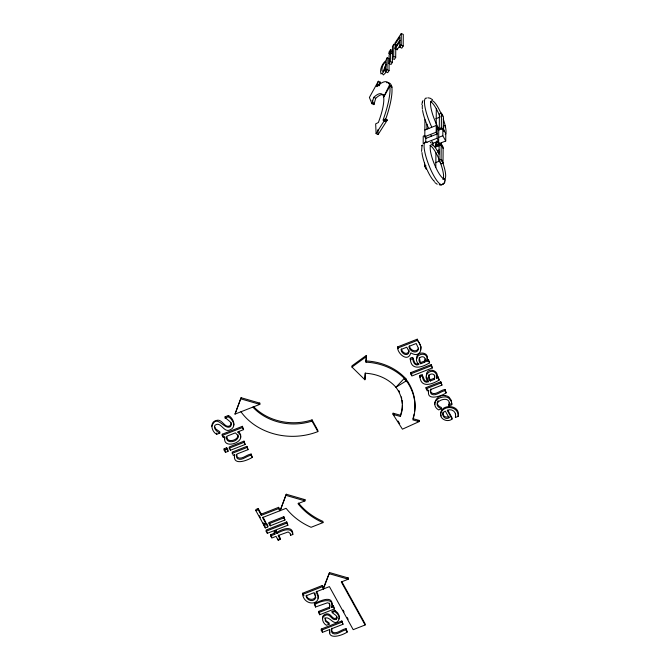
<?xml version="1.0" encoding="UTF-8"?>
<svg xmlns="http://www.w3.org/2000/svg" width="670" height="670" viewBox="0 0 670 670"><rect width="100%" height="100%" fill="white"/><g stroke="black" fill="none" stroke-linecap="round" stroke-linejoin="round"><path stroke-width="1" d="M214.501 426.405L215.949 429.152L219.76 431.681L219.844 433.071L216.712 434.302L216.72 433.08M222.231 435.467L222.239 434.244L242.431 426.313L243.587 429.629L237.406 432.058C250.48 440.743 221.393 451.622 224.936 436.957L223.386 437.569L222.231 435.467L242.423 427.527L242.431 426.313M223.386 437.569L222.239 434.244M224.123 450.006L224.132 448.783L226.711 447.769L228.034 450.165L228.018 451.387L225.447 452.392L224.123 450.006L226.703 448.992L226.711 447.769M211.854 426.304C216.728 412.795 224.333 430.793 230.564 426.555C233.922 421.832 225.748 419.847 225.12 416.782L228.403 415.492C233.512 417.946 236.778 427.1 230.229 429.78C223.721 433.465 221.108 420.861 215.112 425.174L214.517 426.279C214.073 429.596 217.289 431.815 219.844 433.071M225.204 418.155L225.12 416.782M225.447 452.392L225.455 451.178L224.132 448.783M233.579 425.408L233.864 424.252L232.942 421.581L230.798 418.675L228.386 416.715L228.403 415.492M229.249 448.163L229.257 446.949L244.014 441.145L245.161 444.47L230.413 450.265L229.249 448.163L244.006 442.368L244.014 441.145M230.413 450.265L230.421 449.051M234.559 456.086L234.919 454.813L233.277 455.458L232.13 452.133L246.878 446.337L248.034 449.654L237.013 453.984L236.627 456.119A4.673 3.953 0.5 0 0 237.49 458.615C241.711 461.37 246.903 455.575 251.133 455.265L251.141 454.051C246.92 454.352 241.719 460.148 237.498 457.392A4.673 3.953 0.5 0 1 236.636 454.897M235.003 414.11L241.1 397.712L259.834 403.139L259.826 404.362L235.003 414.11L241.1 397.712M248.034 449.654L246.878 446.337M234.567 454.871C232.515 466.605 247.883 460.198 252.297 457.367L251.141 454.051M262.975 517.156L265.63 521.947L265.613 523.161L263.293 524.074L255.89 510.682L255.898 509.468L258.226 508.547L261.317 514.141L261.3 515.364L278.645 508.547L278.653 507.324L261.317 514.141M261.3 515.364L258.21 509.769L258.226 508.547M263.293 524.074L263.302 522.86M263.938 525.54L263.947 524.317L266.526 523.303L267.849 525.699L267.833 526.922L265.261 527.927L263.938 525.54L266.518 524.526L266.526 523.303M265.261 527.927L265.27 526.712M266.158 531.209L266.166 529.987L286.718 521.913L287.874 525.238L267.322 533.312L266.158 531.209L286.71 523.136L286.718 521.913M267.322 533.312L267.33 532.089M269.064 523.697L269.072 522.483L283.829 516.679L284.976 520.004L270.228 525.799L269.064 523.697L283.82 517.902L283.829 516.679M270.228 525.799L270.236 524.585M270.655 535.916L270.672 534.702L274.909 533.035L274.901 534.25L270.655 535.916L271.819 538.018L276.057 536.352L278.201 540.221L280.261 539.417L280.269 538.194L278.561 535.096M274.901 534.25L274.122 531.611L276.182 530.808L276.961 533.446C281.115 531.025 291.693 526.017 292.815 534.476L290.587 535.355L290.06 533.354L288.159 531.955L278.117 535.548L280.261 539.417M276.961 533.446L276.182 530.808M278.201 540.221L278.209 539.007M265.613 523.161L262.523 517.575L279.867 510.758L278.653 507.324M280.161 510.641L286.257 494.242L304.984 499.669L304.976 500.892L297.999 503.631A66.062 55.836 0.5 0 0 322.974 522.625L311.081 527.298A66.062 55.836 0.5 0 1 286.107 508.304L280.161 510.641L286.257 494.242M290.587 535.355L290.596 534.132M292.815 534.476C293.142 524.602 281.534 529.442 276.97 532.223M316.483 591.25C324.272 604.717 305.017 607.606 302.564 594.474L302.58 593.26L322.245 585.53L323.459 588.964L322.245 585.53M240.949 411.774A60.158 50.845 0.5 0 0 317.848 431.606L312.036 421.103L312.053 419.881A51.607 43.617 0.5 0 1 253.536 406.606M333.342 605.605L333.333 606.827L331.692 607.472L331.709 606.25L333.342 605.605L334.498 608.93L319.741 614.725L318.577 612.623L329.59 608.293L329.9 605.203L329.112 603.645A2.111 1.784 0.5 0 0 327.404 602.816L315.478 607.012L314.322 603.695C318.175 601.786 332.873 594.256 332.06 604.951M315.478 607.012L315.486 605.789M317.848 431.606L317.856 430.383L312.053 419.881M318.577 612.623L318.593 611.409L329.606 607.079L329.598 603.134M319.741 614.725L319.749 613.502M346.097 628.678L347.253 632.003C343.333 635.001 326.7 641.09 329.875 629.44L322.438 632.363L321.273 630.261L321.282 629.046L341.834 620.964L342.981 624.289L331.968 628.619L331.583 630.746A4.673 3.953 0.5 0 0 332.437 633.242C336.667 635.997 341.859 630.202 346.089 629.9L346.097 628.678C341.868 628.988 336.675 634.783 332.454 632.019A4.673 3.953 0.5 0 1 331.591 629.532L331.851 628.108M322.974 522.625L322.982 521.402A66.062 55.836 0.5 0 1 298.535 503.078M322.438 632.363L322.446 631.148M329.104 624.247L325.319 620.981L325.218 618.234C329.9 615.571 334.657 628.108 339.062 619.365A6.214 5.251 0.5 0 0 338.953 616.408L337.63 614.03L334.866 611.543C328.04 612.715 338.166 614.34 336.918 618.226L336.583 619.038C332.102 622.103 330.201 612.413 325.176 615.42C320.394 617.187 322.94 623.561 326.449 625.286L329.104 624.247L329.054 622.916L325.997 620.721L324.875 617.807M323.459 588.964L329.548 572.565L348.283 577.984L348.274 579.207L341.298 581.954L365.091 624.993L353.199 629.666L329.406 586.627L316.123 591.844L318.275 596.861M329.59 608.293L329.606 607.079M332.136 612.749L332.085 611.417L334.874 610.328L337.638 612.816L338.97 615.186A6.214 5.251 0.5 0 1 339.07 618.15L338.702 618.954M334.866 611.543L334.874 610.328M336.583 619.038L336.926 617.003M342.981 624.289L341.834 620.964M351.968 367.068L351.976 365.845L366.348 355.41L365.996 362.168A53.809 45.476 0.5 0 1 404.873 378.96L406.489 380.728L395.911 387.277A40.677 34.379 0.5 0 0 365.301 373.249L364.89 379.756L351.968 367.068L366.339 356.624M364.89 379.756L364.966 377.57M365.996 362.168L366.348 355.41M365.091 624.993L365.1 623.77L341.809 581.644M385.711 71.715L385.744 68.064L383.072 72.636L380.979 73.926C379.53 69.353 382.202 63.7 385.811 60.71L387.151 57.779L389.144 58.726L389.044 70.635L387.712 72.662L385.711 71.715L387.051 69.697L387.151 57.779M393.793 44.337L393.692 56.464L392.352 58.483L394.354 59.429L395.685 57.411L395.794 45.284L393.793 44.337L392.461 46.364L392.36 62.436L391.029 64.462L389.036 63.516L389.111 54.814L390.442 52.796L392.436 53.734M390.359 54.128L389.027 53.5L389.044 51.975L390.56 49.672L392.561 50.618L392.545 52.143L391.531 53.675M389.036 63.516L390.367 61.498L390.442 52.796M389.027 53.5L390.551 51.196L390.56 49.672M396.95 45.393L394.957 44.446L394.965 43.081L401.288 33.5L403.29 34.446L403.189 46.046L401.782 48.173L399.789 47.227L399.831 41.641L395.124 48.784L397.117 49.722L400.258 44.965M395.124 48.784L395.132 47.411L399.848 40.275L399.873 37.001L394.957 44.446M393.055 414.42L393.064 413.206L400.4 415.224L400.392 416.447L393.055 414.42L402.419 429.177L419.127 421.614L419.135 420.4L412.887 418.675M397.117 49.722L397.126 48.357M394.144 414.722L394.153 413.507M417.234 339.196L417.226 340.419C424.194 346.641 420.802 359.036 410.819 352.881C408.214 362.453 398.39 354.472 397.561 348.149L397.57 346.926L417.234 339.196L421.045 346.884L420.492 350.418M399.789 47.227L401.188 45.099L401.288 33.5M406.489 380.728L406.497 379.505L404.881 377.738A53.809 45.476 0.5 0 0 366.004 360.946M428.457 359.497L428.448 360.72L426.874 361.339L426.891 360.117L428.457 359.497L429.604 362.813C421.874 367.537 410.702 371.13 410.249 358.341C414.864 354.43 412.645 366.389 418.281 363.5M410.71 373.885L410.718 372.662L431.271 364.589L432.426 367.905L411.874 375.987L410.71 373.885L431.262 365.803L431.271 364.589M418.75 363.316L418.742 364.53C414.487 366.775 412.427 360.644 412.77 357.353M436.848 375.351L436.421 377.369L437.996 376.749L439.143 380.058C431.413 384.789 420.241 388.374 419.788 375.594C424.319 371.75 422.46 384.22 428.289 380.56L428.281 381.783C424.026 384.027 421.966 377.897 422.309 374.597M420.727 363.76C414.387 356.482 427.527 353.216 424.814 362.143L420.727 363.76L419.236 357.638M426.463 169.56L424.52 166.06L424.554 162.919M424.855 129.988L436.237 125.516L436.178 132.225L437.142 133.975L425.768 138.447L424.797 136.697L424.931 119.687M425.492 167.81L425.5 166.587M425.735 142.718L425.785 136.73M424.814 362.143L425.241 358.927M426.907 129.335L426.949 124.109M445.048 389.505L446.203 392.829C442.284 395.819 425.643 401.916 428.817 390.267L427.184 390.911L426.028 387.587L440.785 381.791L441.932 385.116L430.919 389.438L430.534 391.573A4.673 3.953 0.5 0 0 431.388 394.069C435.617 396.824 440.81 391.029 445.039 390.727L445.048 389.505C440.818 389.806 435.626 395.602 431.396 392.846A4.673 3.953 0.5 0 1 430.542 390.35L430.802 388.935M430.257 381.004C423.917 373.726 437.058 370.468 434.353 379.396L430.257 381.004L428.767 374.882M432.954 144.988L432.971 143.037M435.802 167.399L435.927 152.76M435.986 145.926L436.011 143.003L436.982 144.754L435.601 145.29M436.178 124.453L436.312 108.833M434.353 379.396L434.688 375.175M436.982 144.754L437.016 140.842M431.421 140.482L432.971 143.28L438.657 141.043L437.108 138.246L437.2 127.267M438.523 145.105L438.548 141.688L436.74 142.4M438.657 141.043L438.75 130.064L436.237 125.516M435.006 146.127L441.212 143.69L443.146 147.191L443.004 163.053L440.935 163.865L439.001 160.364L439.126 145.725M439.277 128.64L439.403 114.001L441.471 113.188L443.414 116.689L443.289 130.281M439.143 380.058L437.996 376.749M443.004 163.053L441.069 159.552L441.212 143.69M441.337 129.05L441.471 113.188M441.471 144.854L441.488 142.76M442.041 161.303L442.049 160.08M442.435 116.161L442.443 114.939M439.52 143.447L445.726 141.01L442.82 135.759L442.887 128.439L438.456 130.181M441.932 385.116L440.785 381.791M445.248 395.668C436.848 393.91 430.257 405.35 438.657 409.914L441.438 408.817L441.388 407.477C438.632 406.698 435.609 403.206 438.197 400.627M445.726 141.01L445.793 133.69L442.887 128.439M445.248 395.668A6.306 5.327 0.5 0 1 449.143 397.218L451.421 400.526L451.781 404.755L448.992 405.853L449.327 402.36M449.009 417.77L445.357 411.162C439.813 413.114 444.403 420.827 449.009 417.77L449.017 416.547C446.044 418.432 441.639 415.584 443.004 412.125M455.6 414.06L455.424 417.452L458.129 416.388C458.883 407.452 446.898 404.613 441.823 411.045C436.924 417.318 446.689 423.515 452.041 419.068L452.049 417.846L447.744 410.057M455.424 417.452L455.541 415.249M458.129 416.388C461.278 403.156 437.183 403.683 441.237 416.003M364.907 378.533L365.25 372.956M421.874 104.671L422.418 101.781M383.835 70.995L384.547 67.293L386.255 64.303M224.634 436.865L224.643 439.193M329.523 629.499L329.933 632.815M428.473 390.325L428.465 392.595M240.58 437.007L240.631 434.688L239.006 431.999M427.133 359.179C429.579 351.348 415.099 350.829 416.941 358.643M426.874 361.339C429.855 348.978 409.839 354.589 418.742 364.53M331.692 607.472C334.883 595.865 318.225 601.886 314.314 604.909M382.779 94.604A40.677 10.435 -64.7 0 0 375.711 98.314L373.919 104.629L371.917 103.683L373.718 97.376A40.677 10.435 -64.7 0 1 383.675 97.016L389.957 86.145L389.689 85.199A53.809 13.81 -64.7 0 0 376.783 86.623L378.316 81.254L380.309 82.192L379.287 85.777M317.882 598.26L318.25 596.978M422.033 145.708L421.564 151.395M418.474 348.182C416.707 353.09 409.998 350.502 409.429 345.98M434.771 402.846C436.044 398.566 441.161 396.824 445.24 396.891A6.306 5.327 0.5 0 1 449.135 398.441L451.413 401.749L451.781 404.755M422.469 101.656L422.979 100.592M422.083 145.574L422.343 144.996M422.343 101.974L422.544 101.455M421.966 145.901L422.159 145.382M323.468 587.741L329.548 572.565M389.421 85.216L383.675 97.016A40.677 10.435 -64.7 0 1 378.382 122.51L375.661 123.858L376.104 133.606L378.098 134.553L387.319 120.014L385.325 119.067L383.014 120.215A58.491 15.008 -64.7 0 0 389.974 87.234L389.421 85.216L391.414 86.162L391.967 88.18A58.491 15.008 -64.7 0 1 385.007 121.161L383.675 120.533M378.316 81.254L369.396 97.46L371.917 103.683M378.324 85.793L380.309 82.192M391.875 87.226L391.682 86.145A53.809 13.81 -64.7 0 0 386.615 82.712M376.104 133.606L385.325 119.067M398.591 42.914L400.233 40.426M385.761 72.611L383.374 74.948L382.511 73.859M444.679 178.672L445.022 180.64A4.564 4.439 61.7 0 0 444.704 178.664L442.845 179.401M336.591 617.824C332.948 620.638 331.357 614.172 328.015 613.879C325.252 613.335 321.918 615.554 322.521 618.611M385.007 121.161L387.319 120.014M417.284 421.237L419.135 420.4M435.81 118.758L439.947 117.133M443.322 126.253L445.148 125.458L445.5 126.521A4.564 2.37 -13.2 0 0 445.165 125.533L445.148 125.458M437.451 129.36L441.346 127.828M425.014 135.466L423.239 136.161L423.172 143.481L424.947 142.785M424.797 136.697L436.178 132.225M438.389 137.501L442.82 135.759M426.681 142.341L437.108 138.246M435.358 147.207L441.195 144.913L443.13 148.413M437.292 150.708L439.244 149.946M437.795 152.634L439.604 151.923M424.52 166.06L425.902 165.515M439.001 160.364L441.069 159.552M435.433 162.684L439.57 161.06M397.561 348.149L417.226 340.419M258.804 403.541L259.834 403.139M225.112 418.005L228.386 416.715M410.241 359.564L412.762 358.567M420.735 362.537L424.83 360.929M419.772 376.808L422.293 375.82M232.113 453.356L246.87 447.552M430.274 379.781L434.361 378.173M437.987 377.972L436.413 378.584C441.053 369.781 425.35 366.44 426.472 375.895M426.019 388.809L440.776 383.014M451.789 403.533L448.942 404.512M255.89 510.682L258.21 509.769M303.954 500.071L304.984 499.669M274.114 532.834L276.174 532.022M302.564 594.474L322.228 586.744M347.253 578.394L348.283 577.984M321.273 630.261L341.826 622.187M427.879 97.778L430.207 98.247L432.577 99.755M439.461 184.66L439.679 184.719A4.564 4.439 61.7 0 0 444.277 182.91L444.394 182.726A4.564 4.439 55.8 0 1 439.461 184.66L439.252 184.593M419.127 421.614L412.879 419.897A58.491 49.446 0.5 0 0 407.427 382.319L404.069 378.6L395.911 387.277A40.677 34.379 0.5 0 1 400.392 416.447M241.091 398.935L259.826 404.362M286.241 495.465L304.976 500.892M329.54 573.78L348.274 579.207M333.057 611.944L332.085 611.417M401.188 45.099L403.189 46.046M390.551 51.196L392.545 52.143M393.692 56.464L395.685 57.411M390.367 61.498L392.36 62.436M387.051 69.697L389.044 70.635M389.957 86.145L391.95 87.092M373.718 97.376L375.711 98.314M372.185 102.745L374.178 103.691M430.333 142.409L431.363 143.037M437.225 184.258L434.855 182.542M216.712 434.302C211.527 431.715 209.283 421.941 216.368 420.459C222.465 418.239 224.802 429.621 230.581 425.333L231.276 422.787M404.077 377.386L407.435 381.096A58.491 49.446 0.5 0 1 414.579 411.548M405.425 378.332L405.961 379.011M393.064 413.206L394.169 414.939M398.022 421.02L399.672 423.616M438.071 140.826L440.006 144.318M430.492 134.461L431.455 136.211M428.448 360.72L429.604 362.813M431.262 365.803L432.426 367.905M445.039 390.727L446.203 392.829M448.992 405.853C452.384 392.561 427.452 402.72 441.438 408.817M452.041 419.068L447.258 410.417C450.868 408.424 455.742 410.995 455.592 415.274M426.028 387.587L427.192 389.689M401.422 348.97C402 352.621 407.008 355.619 408.935 351.315L406.774 347.219L401.02 349.48C401.456 355.067 410.048 357.11 408.901 350.092M397.57 346.926L398.55 348.693M410.718 372.662L411.882 374.764M242.423 427.527L243.587 429.629M343.082 610.127L344.095 611.961M347.135 617.455L348.14 619.289M244.006 442.368L245.161 444.47M251.133 455.265L252.297 457.367M333.333 606.827L334.498 608.93M346.089 629.9L347.253 632.003M278.645 508.547L279.867 510.758M283.82 517.902L284.976 520.004M286.71 523.136L287.874 525.238M318.593 611.409L319.364 612.807M269.072 522.483L269.851 523.881M226.703 448.992L228.018 451.387M306.383 595.203C306.994 600.588 315.98 600.856 315.679 595.278M266.518 524.526L267.833 526.922M270.672 534.702L271.827 536.804M302.58 593.26L303.962 595.764M259.357 515.716L260.337 517.5M321.282 629.046L322.061 630.445M314.741 593.009L315.344 594.248M426.907 377.352L427.946 379.764M428.281 381.783C421.128 374.572 433.557 366.214 436.773 375.284M372.11 100.182L373.919 104.629M419.788 375.594L420.266 377.428M410.249 358.341L410.735 360.175M434.704 402.888L434.947 404.178M238.076 434.88C238.713 440.182 227.046 443.515 226.703 436.974M234.433 456.044L234.559 457.141M377.88 129.679L378.098 134.553M442.853 183.932A22.839 5.251 68.5 0 1 428.507 164.276A22.839 5.251 68.5 0 1 427.008 142.325M435.483 142.392A2.286 1.926 0.5 0 1 435.843 144.896M442.594 162.215A18.266 4.204 68.5 0 1 442.032 177.5A18.266 4.204 68.5 0 1 430.324 150.08A18.266 4.204 68.5 0 1 439.135 154.108M434.487 181.394A18.266 4.204 68.5 0 1 434.185 181.143M433.867 180.858A18.266 4.204 68.5 0 1 433.549 180.531M433.214 180.171A18.266 4.204 68.5 0 1 430.693 176.671M430.316 176.051A18.266 4.204 68.5 0 1 427.309 170.239M426.949 169.435A18.266 4.204 68.5 0 1 422.603 156.47M422.452 155.758A18.266 4.204 68.5 0 1 421.966 152.542M429.914 145.507A18.266 4.204 68.5 0 1 437.066 154.921L437.435 155.683A18.266 4.204 68.5 0 1 439.235 159.686M439.57 160.515A18.266 4.204 68.5 0 1 439.897 161.353M440.215 162.19A18.266 4.204 68.5 0 1 443.23 178.756M438.967 128.875A18.266 4.204 68.5 0 1 430.617 102.686A18.266 4.204 68.5 0 1 440.986 113.314M443.272 119.126A18.266 4.204 68.5 0 1 445.257 134.62M431.706 126.99A22.839 5.251 68.5 0 1 426.748 98.138M428.8 128.64A18.266 4.204 68.5 0 1 426.631 123.875M426.296 123.045A18.266 4.204 68.5 0 1 422.586 110.466M422.41 109.202A18.266 4.204 68.5 0 1 422.443 105.391M445.248 127.258A4.564 2.37 -13.2 0 0 445.374 127.007L445.374 127.007A4.564 2.454 -12.8 0 1 445.24 127.241M430.55 101.664A18.266 4.204 68.5 0 1 439.956 116.588M443.264 127.082A18.266 4.204 68.5 0 1 443.548 128.498L443.657 129.168A18.266 4.204 68.5 0 1 443.842 130.432M443.9 131.018A18.266 4.204 68.5 0 1 443.942 131.58M383.299 94.721A40.677 10.435 -64.7 0 1 383.768 94.922M312.036 421.103A51.607 43.617 0.5 0 1 252.841 407.1M402.368 405.283A40.677 34.379 0.5 0 1 400.4 415.224M398.776 390.51A40.677 34.379 0.5 0 1 399.555 392.067M401.33 396.908A40.677 34.379 0.5 0 1 401.732 398.558M402.034 400.225A40.677 34.379 0.5 0 1 402.352 403.591M414.152 413.943A58.491 49.446 0.5 0 1 413.792 415.534M413.591 416.321A58.491 49.446 0.5 0 1 413.139 417.896M385.803 61.941L385.753 66.874C380.418 78.424 380.903 64.261 385.803 61.941M418.507 348.551C417.77 354.79 409.119 351.641 408.951 346.365L416.221 343.509L418.507 348.551M238.177 436.882C237.289 442.711 224.266 444.109 227.021 436.145L235.379 432.854L237.724 435.291L238.177 436.882M315.729 597.397C314.305 602.74 306.684 600.831 306.031 595.806L313.895 592.724L315.729 597.397M444.503 182.533A4.564 4.439 61.7 0 0 444.897 181.511A4.564 4.439 55.8 0 1 444.495 182.533"/></g></svg>
